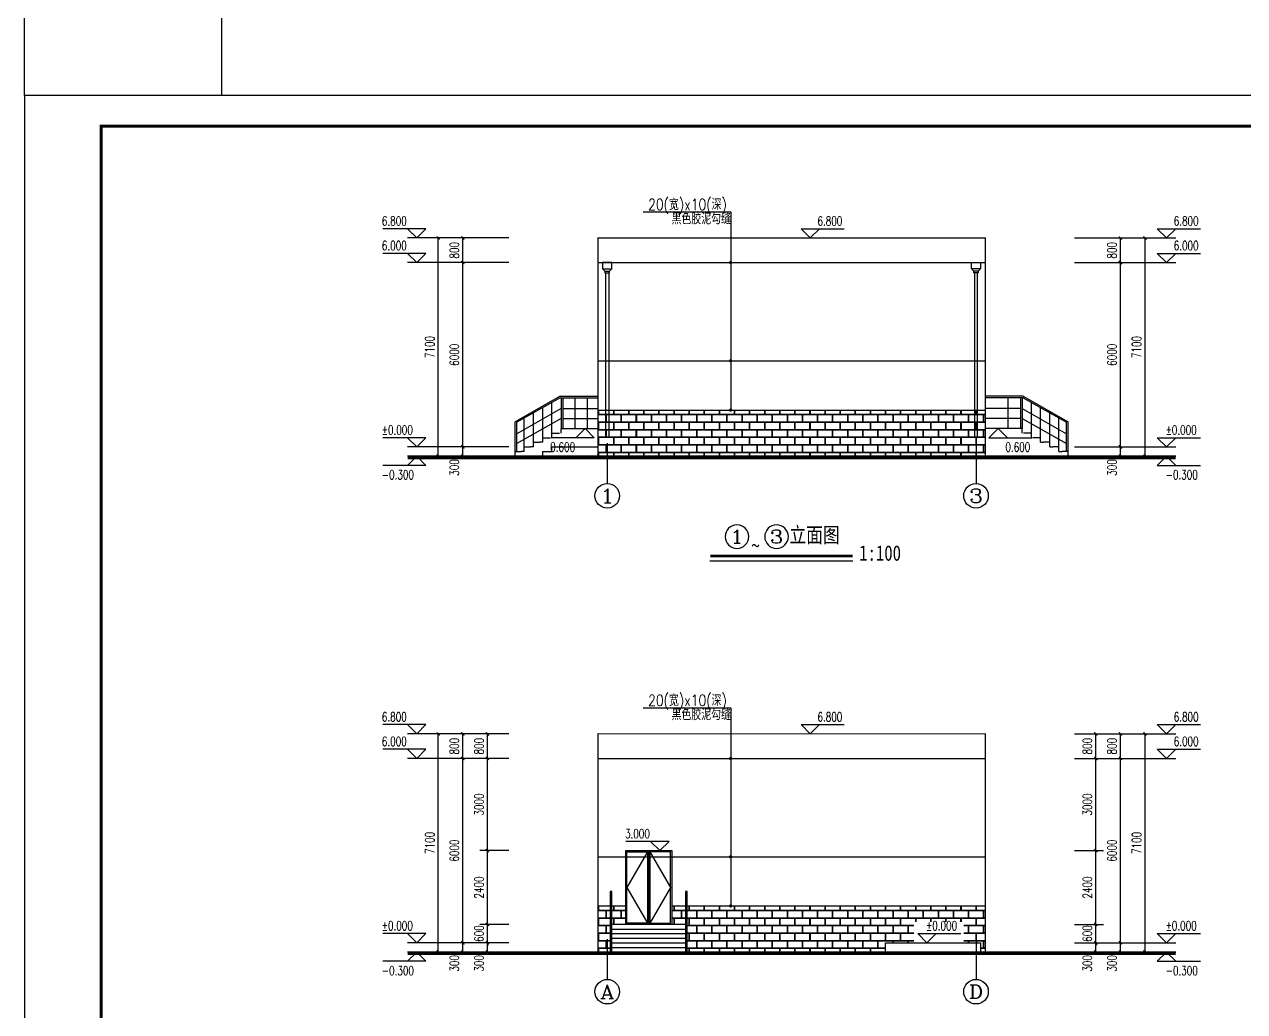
# Model space of a CAD drawing. Extents: x 5066963 to 5185393, y -485691 to -238129.
# Drawn here: x 5095824 to 5135529, y -456108 to -423979 of the extents above; entities that cross this region are included whole.
import ezdxf
from ezdxf.enums import TextEntityAlignment as Align

# ---------------------------------------------------------------- set-up
doc = ezdxf.new("R2010")
doc.units = 0
doc.header["$LTSCALE"] = 1000
doc.header["$MEASUREMENT"] = 0
doc.linetypes.add('DASH', pattern=[0.35, 0.25, -0.1])
doc.layers.get('0').update_dxf_attribs({"linetype": 'CONTINUOUS'})
doc.layers.get('Defpoints').update_dxf_attribs({"linetype": 'CONTINUOUS'})
doc.layers.add('_0', color=7, linetype='CONTINUOUS', lineweight=25)
for name, color, linetype in [('AXIS', 3, 'CONTINUOUS'), ('AXIS_TEXT', 7, 'CONTINUOUS'), ('DIM_ELEV', 3, 'CONTINUOUS'), ('E_STRM', 7, 'CONTINUOUS'), ('PUB_DIM', 3, 'CONTINUOUS'), ('PUB_TEXT', 7, 'CONTINUOUS'), ('PUB_TITLE', 4, 'CONTINUOUS'), ('WINDOW', 4, 'CONTINUOUS'), ('图名', 15, 'CONTINUOUS'), ('填充', 251, 'CONTINUOUS')]:
    doc.layers.add(name, color=color, linetype=linetype)
doc.styles.add('_HZTXT', font='txt.shx', dxfattribs={"width": 0.8, "bigfont": 'HZTXT.shx'})
doc.styles.add('_TCH_AXIS', font='COMPLEX', dxfattribs={"bigfont": 'GBCBIG'})
doc.styles.add('_TCH_DIM', font='SIMPLEX', dxfattribs={"bigfont": 'GBCBIG'})
doc.styles.add('_TCH_DIM_T3', font='SIMPLEX', dxfattribs={"width": 0.705882, "bigfont": 'GBCBIG'})
doc.styles.add('COMPLEX', font='COMPLEX')
doc.styles.add('宋体', font='', dxfattribs={"width": 0.7})
doc.styles.get('宋体').set_extended_font_data('SimSun')
doc.dimstyles.new('_TCH_ARCH&&100', dxfattribs={"dimtxt": 297.5, "dimasz": 100, "dimexe": 250, "dimexo": 300, "dimgap": 126.25, "dimtad": 1, "dimdec": 0, "dimzin": 0, "dimdsep": 46, "dimtxsty": '_TCH_DIM_T3', "dimblk": 'ARCHTICK', "dimcen": 0.09, "dimclrt": 7, "dimazin": 2, "dimtfac": 1, "dimtdec": 0, "dimtix": 1, "dimtmove": 2, "dimatfit": 3, "dimfxl": 0, "dimtolj": 1, "dimtzin": 0, "dimarcsym": 0})

# ---------------------------------------------------------------- blocks, each defined once
blk = doc.blocks.new('_ArchTick')
at = {"color": 0, "linetype": 'ByBlock', "const_width": 0.4}
blk.add_lwpolyline([(-0.5, -0.5), (0.5, 0.5)], dxfattribs=at)
blk = doc.blocks.new('*D136')
at = {"layer": 'Defpoints', "color": 0}
for p in [(5129696, -453869), (5129696, -454169), (5130689, -453869)]:
    blk.add_point(p, dxfattribs=at)
at = {"layer": 'PUB_DIM', "color": 0, "lineweight": -2}
for p, q in [((5129996, -453869), (5130939, -453869)), ((5129996, -454169), (5130939, -454169)), ((5130689, -454169), (5130689, -453869))]:
    blk.add_line(p, q, dxfattribs=at)
at = {"layer": 'PUB_DIM', "color": 0, "lineweight": -2, "xscale": 100, "yscale": 100, "zscale": 100}
for p, rotation in [((5130689, -453869), 90), ((5130689, -454169), 270)]:
    blk.add_blockref('_ArchTick', p, dxfattribs=dict(at, rotation=rotation))
at = {"layer": 'PUB_DIM', "color": 7, "insert": (5130414, -454539), "char_height": 297.5, "attachment_point": 5, "rotation": 90, "style": '_TCH_DIM_T3'}
blk.add_mtext('\\A1;300', dxfattribs=at)
blk = doc.blocks.new('*D137')
at = {"layer": 'Defpoints', "color": 0}
for p in [(5129696, -453269), (5130689, -453269), (5129696, -453869)]:
    blk.add_point(p, dxfattribs=at)
at = {"layer": 'PUB_DIM', "color": 0, "lineweight": -2}
for p, q in [((5129996, -453269), (5130939, -453269)), ((5130689, -453269), (5130689, -453169)), ((5130689, -453869), (5130689, -453269)), ((5129996, -453869), (5130939, -453869)), ((5130689, -453869), (5130689, -453969))]:
    blk.add_line(p, q, dxfattribs=at)
at = {"layer": 'PUB_DIM', "color": 0, "lineweight": -2, "xscale": 100, "yscale": 100, "zscale": 100}
for p, rotation in [((5130689, -453269), 270), ((5130689, -453869), 90)]:
    blk.add_blockref('_ArchTick', p, dxfattribs=dict(at, rotation=rotation))
at = {"layer": 'PUB_DIM', "color": 7, "insert": (5130414, -453569), "char_height": 297.5, "attachment_point": 5, "rotation": 90, "style": '_TCH_DIM_T3'}
blk.add_mtext('\\A1;600', dxfattribs=at)
blk = doc.blocks.new('*D138')
at = {"layer": 'Defpoints', "color": 0}
for p in [(5129696, -450869), (5130689, -450869), (5129696, -453269)]:
    blk.add_point(p, dxfattribs=at)
at = {"layer": 'PUB_DIM', "color": 0, "lineweight": -2}
for p, q in [((5129996, -450869), (5130939, -450869)), ((5130689, -453269), (5130689, -450869)), ((5129996, -453269), (5130939, -453269))]:
    blk.add_line(p, q, dxfattribs=at)
at = {"layer": 'PUB_DIM', "color": 0, "lineweight": -2, "xscale": 100, "yscale": 100, "zscale": 100}
for p, rotation in [((5130689, -450869), 90), ((5130689, -453269), 270)]:
    blk.add_blockref('_ArchTick', p, dxfattribs=dict(at, rotation=rotation))
at = {"layer": 'PUB_DIM', "color": 7, "insert": (5130414, -452069), "char_height": 297.5, "attachment_point": 5, "rotation": 90, "style": '_TCH_DIM_T3'}
blk.add_mtext('\\A1;2400', dxfattribs=at)
blk = doc.blocks.new('*D139')
at = {"layer": 'Defpoints', "color": 0}
for p in [(5129696, -447869), (5130689, -447869), (5129696, -450869)]:
    blk.add_point(p, dxfattribs=at)
at = {"layer": 'PUB_DIM', "color": 0, "lineweight": -2}
for p, q in [((5129996, -447869), (5130939, -447869)), ((5130689, -450869), (5130689, -447869)), ((5129996, -450869), (5130939, -450869))]:
    blk.add_line(p, q, dxfattribs=at)
at = {"layer": 'PUB_DIM', "color": 0, "lineweight": -2, "xscale": 100, "yscale": 100, "zscale": 100}
for p, rotation in [((5130689, -447869), 90), ((5130689, -450869), 270)]:
    blk.add_blockref('_ArchTick', p, dxfattribs=dict(at, rotation=rotation))
at = {"layer": 'PUB_DIM', "color": 7, "insert": (5130414, -449369), "char_height": 297.5, "attachment_point": 5, "rotation": 90, "style": '_TCH_DIM_T3'}
blk.add_mtext('\\A1;3000', dxfattribs=at)
blk = doc.blocks.new('*D140')
at = {"layer": 'Defpoints', "color": 0}
for p in [(5129696, -447069), (5130689, -447069), (5129696, -447869)]:
    blk.add_point(p, dxfattribs=at)
at = {"layer": 'PUB_DIM', "color": 0, "lineweight": -2}
for p, q in [((5129996, -447069), (5130939, -447069)), ((5130689, -447869), (5130689, -447069)), ((5129996, -447869), (5130939, -447869))]:
    blk.add_line(p, q, dxfattribs=at)
at = {"layer": 'PUB_DIM', "color": 0, "lineweight": -2, "xscale": 100, "yscale": 100, "zscale": 100}
for p, rotation in [((5130689, -447069), 90), ((5130689, -447869), 270)]:
    blk.add_blockref('_ArchTick', p, dxfattribs=dict(at, rotation=rotation))
at = {"layer": 'PUB_DIM', "color": 7, "insert": (5130414, -447469), "char_height": 297.5, "attachment_point": 5, "rotation": 90, "style": '_TCH_DIM_T3'}
blk.add_mtext('\\A1;800', dxfattribs=at)
blk = doc.blocks.new('*D141')
at = {"layer": 'Defpoints', "color": 0}
for p in [(5110890, -453869), (5111884, -453869), (5111884, -454169)]:
    blk.add_point(p, dxfattribs=at)
at = {"layer": 'PUB_DIM', "color": 0, "lineweight": -2}
for p, q in [((5111584, -453869), (5110640, -453869)), ((5111584, -454169), (5110640, -454169)), ((5110890, -454169), (5110890, -453869))]:
    blk.add_line(p, q, dxfattribs=at)
at = {"layer": 'PUB_DIM', "color": 0, "lineweight": -2, "xscale": 100, "yscale": 100, "zscale": 100}
for p, rotation in [((5110890, -453869), 90), ((5110890, -454169), 270)]:
    blk.add_blockref('_ArchTick', p, dxfattribs=dict(at, rotation=rotation))
at = {"layer": 'PUB_DIM', "color": 7, "insert": (5110615, -454539), "char_height": 297.5, "attachment_point": 5, "rotation": 90, "style": '_TCH_DIM_T3'}
blk.add_mtext('\\A1;300', dxfattribs=at)
blk = doc.blocks.new('*D142')
at = {"layer": 'Defpoints', "color": 0}
for p in [(5110890, -453269), (5111884, -453269), (5111884, -453869)]:
    blk.add_point(p, dxfattribs=at)
at = {"layer": 'PUB_DIM', "color": 0, "lineweight": -2}
for p, q in [((5111584, -453269), (5110640, -453269)), ((5110890, -453269), (5110890, -453169)), ((5110890, -453869), (5110890, -453269)), ((5111584, -453869), (5110640, -453869)), ((5110890, -453869), (5110890, -453969))]:
    blk.add_line(p, q, dxfattribs=at)
at = {"layer": 'PUB_DIM', "color": 0, "lineweight": -2, "xscale": 100, "yscale": 100, "zscale": 100}
for p, rotation in [((5110890, -453269), 270), ((5110890, -453869), 90)]:
    blk.add_blockref('_ArchTick', p, dxfattribs=dict(at, rotation=rotation))
at = {"layer": 'PUB_DIM', "color": 7, "insert": (5110615, -453569), "char_height": 297.5, "attachment_point": 5, "rotation": 90, "style": '_TCH_DIM_T3'}
blk.add_mtext('\\A1;600', dxfattribs=at)
blk = doc.blocks.new('*D143')
at = {"layer": 'Defpoints', "color": 0}
for p in [(5110890, -450869), (5111884, -450869), (5111884, -453269)]:
    blk.add_point(p, dxfattribs=at)
at = {"layer": 'PUB_DIM', "color": 0, "lineweight": -2}
for p, q in [((5111584, -450869), (5110640, -450869)), ((5110890, -453269), (5110890, -450869)), ((5111584, -453269), (5110640, -453269))]:
    blk.add_line(p, q, dxfattribs=at)
at = {"layer": 'PUB_DIM', "color": 0, "lineweight": -2, "xscale": 100, "yscale": 100, "zscale": 100}
for p, rotation in [((5110890, -450869), 90), ((5110890, -453269), 270)]:
    blk.add_blockref('_ArchTick', p, dxfattribs=dict(at, rotation=rotation))
at = {"layer": 'PUB_DIM', "color": 7, "insert": (5110615, -452069), "char_height": 297.5, "attachment_point": 5, "rotation": 90, "style": '_TCH_DIM_T3'}
blk.add_mtext('\\A1;2400', dxfattribs=at)
blk = doc.blocks.new('*D144')
at = {"layer": 'Defpoints', "color": 0}
for p in [(5110890, -447869), (5111884, -447869), (5111884, -450869)]:
    blk.add_point(p, dxfattribs=at)
at = {"layer": 'PUB_DIM', "color": 0, "lineweight": -2}
for p, q in [((5111584, -447869), (5110640, -447869)), ((5110890, -450869), (5110890, -447869)), ((5111584, -450869), (5110640, -450869))]:
    blk.add_line(p, q, dxfattribs=at)
at = {"layer": 'PUB_DIM', "color": 0, "lineweight": -2, "xscale": 100, "yscale": 100, "zscale": 100}
for p, rotation in [((5110890, -447869), 90), ((5110890, -450869), 270)]:
    blk.add_blockref('_ArchTick', p, dxfattribs=dict(at, rotation=rotation))
at = {"layer": 'PUB_DIM', "color": 7, "insert": (5110615, -449369), "char_height": 297.5, "attachment_point": 5, "rotation": 90, "style": '_TCH_DIM_T3'}
blk.add_mtext('\\A1;3000', dxfattribs=at)
blk = doc.blocks.new('*D145')
at = {"layer": 'Defpoints', "color": 0}
for p in [(5110890, -447069), (5111884, -447069), (5111884, -447869)]:
    blk.add_point(p, dxfattribs=at)
at = {"layer": 'PUB_DIM', "color": 0, "lineweight": -2}
for p, q in [((5111584, -447069), (5110640, -447069)), ((5110890, -447869), (5110890, -447069)), ((5111584, -447869), (5110640, -447869))]:
    blk.add_line(p, q, dxfattribs=at)
at = {"layer": 'PUB_DIM', "color": 0, "lineweight": -2, "xscale": 100, "yscale": 100, "zscale": 100}
for p, rotation in [((5110890, -447069), 90), ((5110890, -447869), 270)]:
    blk.add_blockref('_ArchTick', p, dxfattribs=dict(at, rotation=rotation))
at = {"layer": 'PUB_DIM', "color": 7, "insert": (5110615, -447469), "char_height": 297.5, "attachment_point": 5, "rotation": 90, "style": '_TCH_DIM_T3'}
blk.add_mtext('\\A1;800', dxfattribs=at)
blk = doc.blocks.new('*D158')
at = {"layer": 'Defpoints', "color": 0}
for p in [(5129696, -447069), (5132289, -447069), (5129696, -454169)]:
    blk.add_point(p, dxfattribs=at)
at = {"layer": 'PUB_DIM', "color": 0, "lineweight": -2}
for p, q in [((5129996, -447069), (5132539, -447069)), ((5132289, -454169), (5132289, -447069)), ((5129996, -454169), (5132539, -454169))]:
    blk.add_line(p, q, dxfattribs=at)
at = {"layer": 'PUB_DIM', "color": 0, "lineweight": -2, "xscale": 100, "yscale": 100, "zscale": 100}
for p, rotation in [((5132289, -447069), 90), ((5132289, -454169), 270)]:
    blk.add_blockref('_ArchTick', p, dxfattribs=dict(at, rotation=rotation))
at = {"layer": 'PUB_DIM', "color": 7, "insert": (5132014, -450619), "char_height": 297.5, "attachment_point": 5, "rotation": 90, "style": '_TCH_DIM_T3'}
blk.add_mtext('\\A1;7100', dxfattribs=at)
blk = doc.blocks.new('*D159')
at = {"layer": 'Defpoints', "color": 0}
for p in [(5129696, -453869), (5129696, -454169), (5131489, -453869)]:
    blk.add_point(p, dxfattribs=at)
at = {"layer": 'PUB_DIM', "color": 0, "lineweight": -2}
for p, q in [((5129996, -453869), (5131739, -453869)), ((5129996, -454169), (5131739, -454169)), ((5131489, -454169), (5131489, -453869))]:
    blk.add_line(p, q, dxfattribs=at)
at = {"layer": 'PUB_DIM', "color": 0, "lineweight": -2, "xscale": 100, "yscale": 100, "zscale": 100}
for p, rotation in [((5131489, -453869), 90), ((5131489, -454169), 270)]:
    blk.add_blockref('_ArchTick', p, dxfattribs=dict(at, rotation=rotation))
at = {"layer": 'PUB_DIM', "color": 7, "insert": (5131214, -454539), "char_height": 297.5, "attachment_point": 5, "rotation": 90, "style": '_TCH_DIM_T3'}
blk.add_mtext('\\A1;300', dxfattribs=at)
blk = doc.blocks.new('*D160')
at = {"layer": 'Defpoints', "color": 0}
for p in [(5129696, -447869), (5131489, -447869), (5129696, -453869)]:
    blk.add_point(p, dxfattribs=at)
at = {"layer": 'PUB_DIM', "color": 0, "lineweight": -2}
for p, q in [((5129996, -447869), (5131739, -447869)), ((5131489, -453869), (5131489, -447869)), ((5129996, -453869), (5131739, -453869))]:
    blk.add_line(p, q, dxfattribs=at)
at = {"layer": 'PUB_DIM', "color": 0, "lineweight": -2, "xscale": 100, "yscale": 100, "zscale": 100}
for p, rotation in [((5131489, -447869), 90), ((5131489, -453869), 270)]:
    blk.add_blockref('_ArchTick', p, dxfattribs=dict(at, rotation=rotation))
at = {"layer": 'PUB_DIM', "color": 7, "insert": (5131214, -450869), "char_height": 297.5, "attachment_point": 5, "rotation": 90, "style": '_TCH_DIM_T3'}
blk.add_mtext('\\A1;6000', dxfattribs=at)
blk = doc.blocks.new('*D161')
at = {"layer": 'Defpoints', "color": 0}
for p in [(5129696, -447069), (5131489, -447069), (5129696, -447869)]:
    blk.add_point(p, dxfattribs=at)
at = {"layer": 'PUB_DIM', "color": 0, "lineweight": -2}
for p, q in [((5129996, -447069), (5131739, -447069)), ((5131489, -447869), (5131489, -447069)), ((5129996, -447869), (5131739, -447869))]:
    blk.add_line(p, q, dxfattribs=at)
at = {"layer": 'PUB_DIM', "color": 0, "lineweight": -2, "xscale": 100, "yscale": 100, "zscale": 100}
for p, rotation in [((5131489, -447069), 90), ((5131489, -447869), 270)]:
    blk.add_blockref('_ArchTick', p, dxfattribs=dict(at, rotation=rotation))
at = {"layer": 'PUB_DIM', "color": 7, "insert": (5131214, -447469), "char_height": 297.5, "attachment_point": 5, "rotation": 90, "style": '_TCH_DIM_T3'}
blk.add_mtext('\\A1;800', dxfattribs=at)
blk = doc.blocks.new('*D162')
at = {"layer": 'Defpoints', "color": 0}
for p in [(5109290, -447069), (5111884, -447069), (5111884, -454169)]:
    blk.add_point(p, dxfattribs=at)
at = {"layer": 'PUB_DIM', "color": 0, "lineweight": -2}
for p, q in [((5111584, -447069), (5109040, -447069)), ((5109290, -454169), (5109290, -447069)), ((5111584, -454169), (5109040, -454169))]:
    blk.add_line(p, q, dxfattribs=at)
at = {"layer": 'PUB_DIM', "color": 0, "lineweight": -2, "xscale": 100, "yscale": 100, "zscale": 100}
for p, rotation in [((5109290, -447069), 90), ((5109290, -454169), 270)]:
    blk.add_blockref('_ArchTick', p, dxfattribs=dict(at, rotation=rotation))
at = {"layer": 'PUB_DIM', "color": 7, "insert": (5109015, -450619), "char_height": 297.5, "attachment_point": 5, "rotation": 90, "style": '_TCH_DIM_T3'}
blk.add_mtext('\\A1;7100', dxfattribs=at)
blk = doc.blocks.new('*D163')
at = {"layer": 'Defpoints', "color": 0}
for p in [(5110090, -453869), (5111884, -453869), (5111884, -454169)]:
    blk.add_point(p, dxfattribs=at)
at = {"layer": 'PUB_DIM', "color": 0, "lineweight": -2}
for p, q in [((5111584, -453869), (5109840, -453869)), ((5111584, -454169), (5109840, -454169)), ((5110090, -454169), (5110090, -453869))]:
    blk.add_line(p, q, dxfattribs=at)
at = {"layer": 'PUB_DIM', "color": 0, "lineweight": -2, "xscale": 100, "yscale": 100, "zscale": 100}
for p, rotation in [((5110090, -453869), 90), ((5110090, -454169), 270)]:
    blk.add_blockref('_ArchTick', p, dxfattribs=dict(at, rotation=rotation))
at = {"layer": 'PUB_DIM', "color": 7, "insert": (5109815, -454539), "char_height": 297.5, "attachment_point": 5, "rotation": 90, "style": '_TCH_DIM_T3'}
blk.add_mtext('\\A1;300', dxfattribs=at)
blk = doc.blocks.new('*D164')
at = {"layer": 'Defpoints', "color": 0}
for p in [(5110090, -447869), (5111884, -447869), (5111884, -453869)]:
    blk.add_point(p, dxfattribs=at)
at = {"layer": 'PUB_DIM', "color": 0, "lineweight": -2}
for p, q in [((5111584, -447869), (5109840, -447869)), ((5110090, -453869), (5110090, -447869)), ((5111584, -453869), (5109840, -453869))]:
    blk.add_line(p, q, dxfattribs=at)
at = {"layer": 'PUB_DIM', "color": 0, "lineweight": -2, "xscale": 100, "yscale": 100, "zscale": 100}
for p, rotation in [((5110090, -447869), 90), ((5110090, -453869), 270)]:
    blk.add_blockref('_ArchTick', p, dxfattribs=dict(at, rotation=rotation))
at = {"layer": 'PUB_DIM', "color": 7, "insert": (5109815, -450869), "char_height": 297.5, "attachment_point": 5, "rotation": 90, "style": '_TCH_DIM_T3'}
blk.add_mtext('\\A1;6000', dxfattribs=at)
blk = doc.blocks.new('*D165')
at = {"layer": 'Defpoints', "color": 0}
for p in [(5110090, -447069), (5111884, -447069), (5111884, -447869)]:
    blk.add_point(p, dxfattribs=at)
at = {"layer": 'PUB_DIM', "color": 0, "lineweight": -2}
for p, q in [((5111584, -447069), (5109840, -447069)), ((5110090, -447869), (5110090, -447069)), ((5111584, -447869), (5109840, -447869))]:
    blk.add_line(p, q, dxfattribs=at)
at = {"layer": 'PUB_DIM', "color": 0, "lineweight": -2, "xscale": 100, "yscale": 100, "zscale": 100}
for p, rotation in [((5110090, -447069), 90), ((5110090, -447869), 270)]:
    blk.add_blockref('_ArchTick', p, dxfattribs=dict(at, rotation=rotation))
at = {"layer": 'PUB_DIM', "color": 7, "insert": (5109815, -447469), "char_height": 297.5, "attachment_point": 5, "rotation": 90, "style": '_TCH_DIM_T3'}
blk.add_mtext('\\A1;800', dxfattribs=at)
blk = doc.blocks.new('*D174')
at = {"layer": 'Defpoints', "color": 0}
for p in [(5129696, -430930), (5132289, -430930), (5129696, -438030)]:
    blk.add_point(p, dxfattribs=at)
at = {"layer": 'PUB_DIM', "color": 0, "lineweight": -2}
for p, q in [((5129996, -430930), (5132539, -430930)), ((5132289, -438030), (5132289, -430930)), ((5129996, -438030), (5132539, -438030))]:
    blk.add_line(p, q, dxfattribs=at)
at = {"layer": 'PUB_DIM', "color": 0, "lineweight": -2, "xscale": 100, "yscale": 100, "zscale": 100}
for p, rotation in [((5132289, -430930), 90), ((5132289, -438030), 270)]:
    blk.add_blockref('_ArchTick', p, dxfattribs=dict(at, rotation=rotation))
at = {"layer": 'PUB_DIM', "color": 7, "insert": (5132014, -434480), "char_height": 297.5, "attachment_point": 5, "rotation": 90, "style": '_TCH_DIM_T3'}
blk.add_mtext('\\A1;7100', dxfattribs=at)
blk = doc.blocks.new('*D175')
at = {"layer": 'Defpoints', "color": 0}
for p in [(5129696, -437730), (5131489, -437730), (5129696, -438030)]:
    blk.add_point(p, dxfattribs=at)
at = {"layer": 'PUB_DIM', "color": 0, "lineweight": -2}
for p, q in [((5129996, -437730), (5131739, -437730)), ((5131489, -438030), (5131489, -437730)), ((5129996, -438030), (5131739, -438030))]:
    blk.add_line(p, q, dxfattribs=at)
at = {"layer": 'PUB_DIM', "color": 0, "lineweight": -2, "xscale": 100, "yscale": 100, "zscale": 100}
for p, rotation in [((5131489, -437730), 90), ((5131489, -438030), 270)]:
    blk.add_blockref('_ArchTick', p, dxfattribs=dict(at, rotation=rotation))
at = {"layer": 'PUB_DIM', "color": 7, "insert": (5131214, -438400), "char_height": 297.5, "attachment_point": 5, "rotation": 90, "style": '_TCH_DIM_T3'}
blk.add_mtext('\\A1;300', dxfattribs=at)
blk = doc.blocks.new('*D176')
at = {"layer": 'Defpoints', "color": 0}
for p in [(5129696, -431730), (5131489, -431730), (5129696, -437730)]:
    blk.add_point(p, dxfattribs=at)
at = {"layer": 'PUB_DIM', "color": 0, "lineweight": -2}
for p, q in [((5129996, -431730), (5131739, -431730)), ((5131489, -437730), (5131489, -431730)), ((5129996, -437730), (5131739, -437730))]:
    blk.add_line(p, q, dxfattribs=at)
at = {"layer": 'PUB_DIM', "color": 0, "lineweight": -2, "xscale": 100, "yscale": 100, "zscale": 100}
for p, rotation in [((5131489, -431730), 90), ((5131489, -437730), 270)]:
    blk.add_blockref('_ArchTick', p, dxfattribs=dict(at, rotation=rotation))
at = {"layer": 'PUB_DIM', "color": 7, "insert": (5131214, -434730), "char_height": 297.5, "attachment_point": 5, "rotation": 90, "style": '_TCH_DIM_T3'}
blk.add_mtext('\\A1;6000', dxfattribs=at)
blk = doc.blocks.new('*D177')
at = {"layer": 'Defpoints', "color": 0}
for p in [(5129696, -430930), (5131489, -430930), (5129696, -431730)]:
    blk.add_point(p, dxfattribs=at)
at = {"layer": 'PUB_DIM', "color": 0, "lineweight": -2}
for p, q in [((5129996, -430930), (5131739, -430930)), ((5131489, -431730), (5131489, -430930)), ((5129996, -431730), (5131739, -431730))]:
    blk.add_line(p, q, dxfattribs=at)
at = {"layer": 'PUB_DIM', "color": 0, "lineweight": -2, "xscale": 100, "yscale": 100, "zscale": 100}
for p, rotation in [((5131489, -430930), 90), ((5131489, -431730), 270)]:
    blk.add_blockref('_ArchTick', p, dxfattribs=dict(at, rotation=rotation))
at = {"layer": 'PUB_DIM', "color": 7, "insert": (5131214, -431330), "char_height": 297.5, "attachment_point": 5, "rotation": 90, "style": '_TCH_DIM_T3'}
blk.add_mtext('\\A1;800', dxfattribs=at)
blk = doc.blocks.new('*D178')
at = {"layer": 'Defpoints', "color": 0}
for p in [(5109290, -430930), (5111884, -430930), (5111884, -438030)]:
    blk.add_point(p, dxfattribs=at)
at = {"layer": 'PUB_DIM', "color": 0, "lineweight": -2}
for p, q in [((5111584, -430930), (5109040, -430930)), ((5109290, -438030), (5109290, -430930)), ((5111584, -438030), (5109040, -438030))]:
    blk.add_line(p, q, dxfattribs=at)
at = {"layer": 'PUB_DIM', "color": 0, "lineweight": -2, "xscale": 100, "yscale": 100, "zscale": 100}
for p, rotation in [((5109290, -430930), 90), ((5109290, -438030), 270)]:
    blk.add_blockref('_ArchTick', p, dxfattribs=dict(at, rotation=rotation))
at = {"layer": 'PUB_DIM', "color": 7, "insert": (5109015, -434480), "char_height": 297.5, "attachment_point": 5, "rotation": 90, "style": '_TCH_DIM_T3'}
blk.add_mtext('\\A1;7100', dxfattribs=at)
blk = doc.blocks.new('*D179')
at = {"layer": 'Defpoints', "color": 0}
for p in [(5110090, -437730), (5111884, -437730), (5111884, -438030)]:
    blk.add_point(p, dxfattribs=at)
at = {"layer": 'PUB_DIM', "color": 0, "lineweight": -2}
for p, q in [((5111584, -437730), (5109840, -437730)), ((5110090, -438030), (5110090, -437730)), ((5111584, -438030), (5109840, -438030))]:
    blk.add_line(p, q, dxfattribs=at)
at = {"layer": 'PUB_DIM', "color": 0, "lineweight": -2, "xscale": 100, "yscale": 100, "zscale": 100}
for p, rotation in [((5110090, -437730), 90), ((5110090, -438030), 270)]:
    blk.add_blockref('_ArchTick', p, dxfattribs=dict(at, rotation=rotation))
at = {"layer": 'PUB_DIM', "color": 7, "insert": (5109815, -438400), "char_height": 297.5, "attachment_point": 5, "rotation": 90, "style": '_TCH_DIM_T3'}
blk.add_mtext('\\A1;300', dxfattribs=at)
blk = doc.blocks.new('*D180')
at = {"layer": 'Defpoints', "color": 0}
for p in [(5110090, -431730), (5111884, -431730), (5111884, -437730)]:
    blk.add_point(p, dxfattribs=at)
at = {"layer": 'PUB_DIM', "color": 0, "lineweight": -2}
for p, q in [((5111584, -431730), (5109840, -431730)), ((5110090, -437730), (5110090, -431730)), ((5111584, -437730), (5109840, -437730))]:
    blk.add_line(p, q, dxfattribs=at)
at = {"layer": 'PUB_DIM', "color": 0, "lineweight": -2, "xscale": 100, "yscale": 100, "zscale": 100}
for p, rotation in [((5110090, -431730), 90), ((5110090, -437730), 270)]:
    blk.add_blockref('_ArchTick', p, dxfattribs=dict(at, rotation=rotation))
at = {"layer": 'PUB_DIM', "color": 7, "insert": (5109815, -434730), "char_height": 297.5, "attachment_point": 5, "rotation": 90, "style": '_TCH_DIM_T3'}
blk.add_mtext('\\A1;6000', dxfattribs=at)
blk = doc.blocks.new('*D181')
at = {"layer": 'Defpoints', "color": 0}
for p in [(5110090, -430930), (5111884, -430930), (5111884, -431730)]:
    blk.add_point(p, dxfattribs=at)
at = {"layer": 'PUB_DIM', "color": 0, "lineweight": -2}
for p, q in [((5111584, -430930), (5109840, -430930)), ((5110090, -431730), (5110090, -430930)), ((5111584, -431730), (5109840, -431730))]:
    blk.add_line(p, q, dxfattribs=at)
at = {"layer": 'PUB_DIM', "color": 0, "lineweight": -2, "xscale": 100, "yscale": 100, "zscale": 100}
for p, rotation in [((5110090, -430930), 90), ((5110090, -431730), 270)]:
    blk.add_blockref('_ArchTick', p, dxfattribs=dict(at, rotation=rotation))
at = {"layer": 'PUB_DIM', "color": 7, "insert": (5109815, -431330), "char_height": 297.5, "attachment_point": 5, "rotation": 90, "style": '_TCH_DIM_T3'}
blk.add_mtext('\\A1;800', dxfattribs=at)
blk = doc.blocks.new('_RAINH')
blk.add_lwpolyline([(-150, 0), (-150, -200), (150, -200), (150, 0)], close=True)
for points in [[(-150, -200), (-75, -280), (75, -280), (150, -200)], [(-75, -280), (-75, -330), (75, -330), (75, -280)]]:
    blk.add_lwpolyline(points)
blk = doc.blocks.new('_AXISO')
blk.add_circle((0, 0), 0.5)
at = {"layer": 'AXIS_TEXT', "style": 'COMPLEX', "width": 1.041667}
blk.add_attdef('A', text='', height=0.56, dxfattribs=at).set_placement((-0.25, -0.28), (0.25, -0.28), align=Align.FIT)

msp = doc.modelspace()

# ---------------------------------------------------------------- hatches: boundary and pattern name
at = {"layer": '填充'}
h = msp.add_hatch(dxfattribs=at)
h.set_pattern_fill('AR-B816C', color=256, scale=200)
h.set_pattern_definition([(0, (2756363.54, 449042.41), (245.692378, 245.692378), [479.86793, -11.51682]), (0, (2756117.85, 449053.93), (245.692378, 245.692378), [479.86793, -11.51682]), (90, (2756363.54, 449042.41), (-245.692378, 245.692378), [-257.20918, 234.17555]), (90, (2756352.03, 449042.41), (-245.692378, 245.692378), [-257.20918, 234.17555])])
edge = h.paths.add_edge_path()
edge.add_line((5127089.9, -438030), (5127089.9, -436530))
edge.add_line((5127089.9, -436530), (5116449.2, -436530))
edge.add_arc((5116422.4, -436530), 26.8, -180, 0, ccw=False)
edge.add_line((5116395.6, -436530), (5114489.9, -436530))
edge.add_line((5114489.9, -436530), (5114489.9, -438030))
edge.add_line((5114489.9, -438030), (5127089.9, -438030))
h = msp.add_hatch(dxfattribs=at)
h.set_pattern_fill('AR-B816C', color=256, scale=200)
h.set_pattern_definition([(0, (2756363.54, 432903.2), (245.692378, 245.692378), [479.86793, -11.51682]), (0, (2756117.85, 432914.72), (245.692378, 245.692378), [479.86793, -11.51682]), (90, (2756363.54, 432903.2), (-245.692378, 245.692378), [-257.20918, 234.17555]), (90, (2756352.03, 432903.2), (-245.692378, 245.692378), [-257.20918, 234.17555])])
h.paths.add_polyline_path([(5124771.5, -453869.2), (5126397, -453869.2), (5126397, -453181.7), (5124771.5, -453181.7)], flags=17)
h.paths.add_polyline_path([(5114939.9, -453269.2), (5115389.9, -453269.2), (5115389.9, -452669.2), (5114489.9, -452669.2), (5114489.9, -454169.2), (5114939.9, -454169.2)])
h.paths.add_polyline_path([(5116889.9, -453269.2), (5117339.9, -453269.2), (5117339.9, -454169.2), (5123840.1, -454169.2), (5123840.1, -453869.2), (5126940.1, -453869.2), (5126940.1, -454169.2), (5127089.9, -454169.2), (5127089.9, -452669.2), (5116889.9, -452669.2)])

# ---------------------------------------------------------------- linework, layer by layer
for p, q in [((5114739.9, -437430), (5114739.9, -432059.8)), ((5114864.9, -432059.8), (5114839.9, -432059.8)), ((5114839.9, -432059.8), (5114839.9, -437430)), ((5126714.9, -432059.8), (5126739.9, -432059.8)), ((5126739.9, -432059.8), (5126739.9, -437430)), ((5126839.9, -437430), (5126839.9, -432059.8)), ((5113339.9, -436130), (5113339.9, -437130)), ((5128239.9, -436130), (5128239.9, -437130))]:
    msp.add_line(p, q)
at = {"color": 8}
for p, q in [((5113256.3, -436080), (5111789.9, -436912.9)), ((5113256.3, -436130), (5111849.9, -436928.9)), ((5112989.9, -437280), (5112989.9, -436279.6)), ((5113256.3, -436130), (5114489.9, -436130)), ((5113256.4, -436080), (5114489.9, -436080)), ((5113289.9, -436130), (5113289.9, -437130)), ((5113339.9, -436130), (5113339.9, -437130)), ((5113742.7, -437130), (5113742.7, -436130)), ((5114147.9, -437130), (5114147.9, -436130)), ((5128323.3, -436080), (5127089.9, -436080)), ((5128323.4, -436130), (5127089.9, -436130)), ((5127837, -437130), (5127837, -436130)), ((5128239.9, -436130), (5128239.9, -437130)), ((5128289.9, -436130), (5128289.9, -437130)), ((5128323.4, -436080), (5129789.9, -436912.9)), ((5128323.4, -436130), (5129729.9, -436928.9)), ((5128589.9, -437280), (5128589.9, -436279.6)), ((5113289.9, -436484.2), (5111849.9, -437302.2)), ((5112389.9, -437580), (5112389.9, -436622.1)), ((5112689.9, -437430), (5112689.9, -436451.7)), ((5113339.9, -436484.2), (5114489.9, -436484.2)), ((5128239.9, -436484.2), (5127089.9, -436484.2)), ((5128289.9, -436484.2), (5129729.9, -437302.2)), ((5128889.9, -437430), (5128889.9, -436451.7)), ((5129189.9, -437580), (5129189.9, -436622.1)), ((5111789.9, -437880), (5111789.9, -436912.9)), ((5111789.9, -437880), (5111789.9, -436926.5)), ((5113289.9, -436805.1), (5111849.9, -437623.1)), ((5111849.9, -437880), (5111849.9, -436928.9)), ((5112089.9, -437730), (5112089.9, -436792.5)), ((5113339.9, -436805.1), (5114489.9, -436805.1)), ((5128239.9, -436805.1), (5127089.9, -436805.1)), ((5128289.9, -436805.1), (5129729.9, -437623.1)), ((5129489.9, -437730), (5129489.9, -436792.5)), ((5129729.9, -437880), (5129729.9, -436928.9)), ((5129789.9, -437880), (5129789.9, -436912.9)), ((5129789.9, -437880), (5129789.9, -436926.5)), ((5114939.9, -452199.2), (5114889.9, -452199.2)), ((5114889.9, -452199.2), (5114889.9, -454169.2)), ((5114939.9, -454169.2), (5114939.9, -452199.2)), ((5117389.9, -452200.6), (5117339.9, -452200.6)), ((5117339.9, -452200.6), (5117339.9, -454170.6)), ((5117389.9, -454170.6), (5117389.9, -452200.6))]:
    msp.add_line(p, q, dxfattribs=at)
at = {"color": 0}
msp.add_lwpolyline([(5123840.1, -454169.2), (5123840.1, -453869.2), (5126940.1, -453869.2), (5126940.1, -454169.2)], dxfattribs=at)
at = {"layer": '_0', "color": 0}
for p, q in [((5112089.9, -437880), (5111989.9, -437880)), ((5112389.9, -437730), (5112289.9, -437730)), ((5129189.9, -437730), (5129289.9, -437730)), ((5129489.9, -437880), (5129589.9, -437880)), ((5133289.4, -438030), (5108290.4, -438030)), ((5133289.4, -454169.2), (5108290.4, -454169.2))]:
    msp.add_line(p, q, dxfattribs=at)
at = {"layer": '_0', "color": 0, "linetype": 'DASH'}
for p, q in [((5112689.9, -437580), (5112589.9, -437580)), ((5128889.9, -437580), (5128989.9, -437580))]:
    msp.add_line(p, q, dxfattribs=at)
at = {"layer": '_0', "color": 0}
msp.add_lwpolyline([(5095824.1, -422737.3), (5102236.5, -422737.3), (5102236.5, -426290.7), (5095824.1, -426290.7)], close=True, dxfattribs=at)
for points, const_width in [([(5127089.9, -438030), (5127089.9, -430929.8), (5114489.9, -430929.8), (5114489.9, -438030), (5114489.9, -438030)], 40), ([(5133289.4, -438080), (5108290.4, -438080)], 100), ([(5127089.9, -454169.2), (5127089.9, -447069), (5114489.9, -447069), (5114489.9, -454169.2), (5114489.9, -454169.2)], 40), ([(5133289.4, -454219.2), (5108290.4, -454219.2)], 100)]:
    msp.add_lwpolyline(points, dxfattribs=dict(at, const_width=const_width))
for points in [[(5113289.9, -437280), (5113289.9, -437130), (5114489.9, -437130)], [(5128289.9, -437280), (5128289.9, -437130), (5127089.9, -437130)], [(5111789.9, -438030), (5111789.9, -437880), (5111989.9, -437880)], [(5112089.9, -437880), (5112089.9, -437730), (5112289.9, -437730)], [(5112389.9, -437730), (5112389.9, -437580), (5112589.9, -437580)], [(5112689.9, -438030), (5112689.9, -437880), (5112989.9, -437880)], [(5112989.9, -437880), (5112989.9, -437730), (5114489.9, -437730)], [(5129189.9, -437730), (5129189.9, -437580), (5128989.9, -437580)], [(5129489.9, -437880), (5129489.9, -437730), (5129289.9, -437730)], [(5129789.9, -438030), (5129789.9, -437880), (5129589.9, -437880)], [(5117339.9, -453269.2), (5114939.9, -453269.2)], [(5114939.9, -453420.6), (5117339.9, -453420.6)], [(5114939.9, -453570.6), (5117339.9, -453570.6)], [(5114939.9, -453570.6), (5117339.9, -453570.6)], [(5114939.9, -453720.6), (5117339.9, -453720.6)], [(5114939.9, -453870.6), (5117339.9, -453870.6)], [(5114939.9, -453870.6), (5117339.9, -453870.6)], [(5114939.9, -454020.6), (5117339.9, -454020.6)]]:
    msp.add_lwpolyline(points, dxfattribs=at)
at = {"layer": '_0', "color": 0, "linetype": 'DASH'}
for points in [[(5112689.9, -437580), (5112689.9, -437430), (5112989.9, -437430)], [(5112989.9, -437430), (5112989.9, -437280), (5113289.9, -437280)], [(5128589.9, -437430), (5128589.9, -437280), (5128289.9, -437280)], [(5128889.9, -437580), (5128889.9, -437430), (5128589.9, -437430)]]:
    msp.add_lwpolyline(points, dxfattribs=at)
at = {"layer": 'AXIS'}
for p, q in [((5115963.4, -430081), (5118806.1, -430081)), ((5118806.1, -430081), (5118806.1, -436530)), ((5114789.9, -437605.9), (5114789.9, -438920.9)), ((5126789.9, -437605.9), (5126789.9, -438920.9)), ((5115963.4, -446220.2), (5118806.1, -446220.2)), ((5118806.1, -446220.2), (5118806.1, -452669.2)), ((5114789.9, -453745.1), (5114789.9, -455060.1)), ((5126789.9, -453745.1), (5126789.9, -455060.1))]:
    msp.add_line(p, q, dxfattribs=at)
for centre in [(5114789.9, -439320.9), (5126789.9, -439320.9), (5114789.9, -455460.1), (5126789.9, -455460.1)]:
    msp.add_circle(centre, 400, dxfattribs=at)
at = {"layer": 'DIM_ELEV'}
for p, q in [((5108890.4, -430629.8), (5107486.4, -430629.8)), ((5108590.4, -430929.8), (5108290.4, -430629.8)), ((5108590.4, -430929.8), (5108890.4, -430629.8)), ((5121396.4, -430929.8), (5121096.4, -430629.8)), ((5121096.4, -430629.8), (5122500.4, -430629.8)), ((5121396.4, -430929.8), (5121696.4, -430629.8)), ((5132989.4, -430929.8), (5132689.4, -430629.8)), ((5132689.4, -430629.8), (5134093.4, -430629.8)), ((5132989.4, -430929.8), (5133289.4, -430629.8)), ((5110187.7, -430929.8), (5108290.4, -430929.8)), ((5131392, -430929.8), (5133289.4, -430929.8)), ((5108890.4, -431429.8), (5107486.4, -431429.8)), ((5108590.4, -431729.8), (5108290.4, -431429.8)), ((5108590.4, -431729.8), (5108890.4, -431429.8)), ((5132989.4, -431729.8), (5132689.4, -431429.8)), ((5132689.4, -431429.8), (5134093.4, -431429.8)), ((5132989.4, -431729.8), (5133289.4, -431429.8)), ((5110187.7, -431729.8), (5108290.4, -431729.8)), ((5131392, -431729.8), (5133289.4, -431729.8)), ((5114068.2, -437130), (5113768.2, -437430)), ((5114068.2, -437130), (5114368.2, -437430)), ((5127511.5, -437130), (5127211.5, -437430)), ((5127511.5, -437130), (5127811.5, -437430)), ((5108890.4, -437430), (5107486.4, -437430)), ((5108590.4, -437730), (5108290.4, -437430)), ((5108590.4, -437730), (5108890.4, -437430)), ((5114368.2, -437430), (5112964.2, -437430)), ((5127211.5, -437430), (5128615.5, -437430)), ((5132989.4, -437730), (5132689.4, -437430)), ((5132689.4, -437430), (5134093.4, -437430)), ((5132989.4, -437730), (5133289.4, -437430)), ((5110187.7, -437730), (5108290.4, -437730)), ((5131392, -437730), (5133289.4, -437730)), ((5108890.4, -438330), (5107486.4, -438330)), ((5108590.4, -438030), (5108290.4, -438330)), ((5110187.7, -438030), (5108290.4, -438030)), ((5108590.4, -438030), (5108890.4, -438330)), ((5131392, -438030), (5133289.4, -438030)), ((5132989.4, -438030), (5132689.4, -438330)), ((5132689.4, -438330), (5134093.4, -438330)), ((5132989.4, -438030), (5133289.4, -438330)), ((5108890.4, -446769), (5107486.4, -446769)), ((5108590.4, -447069), (5108290.4, -446769)), ((5110187.7, -447069), (5108290.4, -447069)), ((5108590.4, -447069), (5108890.4, -446769)), ((5121396.4, -447069), (5121096.4, -446769)), ((5121096.4, -446769), (5122500.4, -446769)), ((5121396.4, -447069), (5121696.4, -446769)), ((5131392, -447069), (5133289.4, -447069)), ((5132989.4, -447069), (5132689.4, -446769)), ((5132689.4, -446769), (5134093.4, -446769)), ((5132989.4, -447069), (5133289.4, -446769)), ((5108890.4, -447569), (5107486.4, -447569)), ((5108590.4, -447869), (5108290.4, -447569)), ((5110187.7, -447869), (5108290.4, -447869)), ((5108590.4, -447869), (5108890.4, -447569)), ((5131392, -447869), (5133289.4, -447869)), ((5132989.4, -447869), (5132689.4, -447569)), ((5132689.4, -447569), (5134093.4, -447569)), ((5132989.4, -447869), (5133289.4, -447569)), ((5116801, -450569.2), (5115397, -450569.2)), ((5116501, -450869.2), (5116201, -450569.2)), ((5116501, -450869.2), (5116801, -450569.2)), ((5108890.4, -453569.2), (5107486.4, -453569.2)), ((5108590.4, -453869.2), (5108290.4, -453569.2)), ((5108590.4, -453869.2), (5108890.4, -453569.2)), ((5125193.1, -453869.2), (5124893.1, -453569.2)), ((5124893.1, -453569.2), (5126297.1, -453569.2)), ((5125193.1, -453869.2), (5125493.1, -453569.2)), ((5132989.4, -453869.2), (5132689.4, -453569.2)), ((5132689.4, -453569.2), (5134093.4, -453569.2)), ((5132989.4, -453869.2), (5133289.4, -453569.2)), ((5110187.7, -453869.2), (5108290.4, -453869.2)), ((5108590.4, -454169.2), (5108290.4, -454469.2)), ((5110187.7, -454169.2), (5108290.4, -454169.2)), ((5108590.4, -454169.2), (5108890.4, -454469.2)), ((5131392, -453869.2), (5133289.4, -453869.2)), ((5131392, -454169.2), (5133289.4, -454169.2)), ((5132989.4, -454169.2), (5132689.4, -454469.2)), ((5132989.4, -454169.2), (5133289.4, -454469.2)), ((5108890.4, -454469.2), (5107486.4, -454469.2)), ((5132689.4, -454469.2), (5134093.4, -454469.2))]:
    msp.add_line(p, q, dxfattribs=at)
at = {"layer": 'E_STRM'}
for p, q in [((5114839.9, -432059.8), (5114839.9, -437430)), ((5126739.9, -432059.8), (5126739.9, -437430))]:
    msp.add_line(p, q, dxfattribs=at)
at = {"layer": 'PUB_DIM', "const_width": 53.1}
for points in [[(5118779.3, -431729.8, 1), (5118832.9, -431729.8, 1)], [(5118779.3, -434930, 1), (5118832.9, -434930, 1)], [(5118779.3, -436530, 1), (5118832.9, -436530, 1)], [(5118779.3, -447869, 1), (5118832.9, -447869, 1)], [(5118779.3, -451069.2, 1), (5118832.9, -451069.2, 1)], [(5118779.3, -452669.2, 1), (5118832.9, -452669.2, 1)]]:
    msp.add_lwpolyline(points, format="xyb", close=True, dxfattribs=at)
at = {"layer": 'PUB_TITLE', "color": 4}
msp.add_lwpolyline([(5095824.1, -485690.7), (5179924.1, -485690.7), (5179924.1, -426290.7), (5095824.1, -426290.7)], close=True, dxfattribs=at)
at = {"layer": 'PUB_TITLE', "color": 4, "const_width": 100}
msp.add_lwpolyline([(5098324.1, -484690.7), (5178924.1, -484690.7), (5178924.1, -427290.7), (5098324.1, -427290.7)], close=True, dxfattribs=at)
at = {"layer": 'WINDOW'}
msp.add_line((5116139.9, -450869.2), (5116139.9, -453269.2), dxfattribs=at)
msp.add_line((5116139.9, -450869.2), (5116139.9, -453269.2), dxfattribs=at)
for points in [[(5115389.9, -453269.2), (5115389.9, -450869.2), (5116889.9, -450869.2), (5116889.9, -453269.2)], [(5116099.9, -450909.2), (5115429.9, -452069.2), (5116099.9, -453229.2)], [(5116179.9, -450909.2), (5116849.9, -452069.2), (5116179.9, -453229.2)]]:
    msp.add_lwpolyline(points, dxfattribs=at)
for points in [[(5115429.9, -450909.2), (5116099.9, -450909.2), (5116099.9, -453229.2), (5115429.9, -453229.2)], [(5116849.9, -450909.2), (5116179.9, -450909.2), (5116179.9, -453229.2), (5116849.9, -453229.2)]]:
    msp.add_lwpolyline(points, close=True, dxfattribs=at)
at = {"layer": '图名'}
msp.add_line((5118127.6, -441437.2), (5122784.3, -441437.2), dxfattribs=at)
at = {"layer": '图名', "const_width": 84}
msp.add_lwpolyline([(5118139.4, -441277.4), (5122772.5, -441277.4)], dxfattribs=at)
at = {"layer": '填充'}
for p, q in [((5114489.9, -431729.8), (5127089.9, -431729.8)), ((5114489.9, -434930), (5127089.9, -434930)), ((5114489.9, -436530), (5127089.9, -436530)), ((5114489.9, -447869), (5127089.9, -447869)), ((5114489.9, -451069.2), (5127089.9, -451069.2)), ((5114489.9, -452669.2), (5115389.9, -452669.2)), ((5116889.9, -452669.2), (5127089.9, -452669.2))]:
    msp.add_line(p, q, dxfattribs=at)

# ---------------------------------------------------------------- block references
at = {"layer": 'AXIS'}
ref = msp.add_blockref('_AXISO', (5119010.7, -440650.4), dxfattribs=dict(at, xscale=-768, yscale=768, zscale=768))
ref.add_attrib('A', '1', dxfattribs={"layer": 'AXIS_TEXT', "height": 434.4, "style": '_TCH_AXIS', "width": 2.333333}).set_placement((5118793.5, -440867.6), (5119227.9, -440867.6), align=Align.FIT)
ref = msp.add_blockref('_AXISO', (5120298.9, -440650.4), dxfattribs=dict(at, xscale=-768, yscale=768, zscale=768))
ref.add_attrib('A', '3', dxfattribs={"layer": 'AXIS_TEXT', "height": 434.4, "style": '_TCH_AXIS', "width": 1.5}).set_placement((5120081.7, -440867.6), (5120516.2, -440867.6), align=Align.FIT)
at = {"layer": 'E_STRM'}
msp.add_blockref('_RAINH', (5114789.9, -431729.8), dxfattribs=at)
at = {"layer": 'E_STRM', "xscale": -1}
msp.add_blockref('_RAINH', (5126789.9, -431729.8), dxfattribs=at)

# ---------------------------------------------------------------- texts
at = {"layer": 'AXIS_TEXT', "style": '_TCH_AXIS'}
for s, width, p, p2 in [('1', 2.333333, (5114563.6, -439547.1), (5115016.1, -439547.1)), ('3', 1.5, (5126563.6, -439547.1), (5127016.1, -439547.1)), ('A', 1.166667, (5114563.6, -455686.4), (5115016.1, -455686.4)), ('D', 1.235294, (5126563.6, -455686.4), (5127016.1, -455686.4))]:
    msp.add_text(s, height=452.5, dxfattribs=dict(at, width=width)).set_placement(p, p2, align=Align.FIT)
at = {"layer": 'PUB_DIM', "style": '_HZTXT', "width": 0.8}
for s, p in [('20(宽)x10(深) ', (5116121.1, -430020.8, 3517.8)), ('黑色胶泥勾缝', (5116882.9, -430485.4, 3517.8)), ('20(宽)x10(深) ', (5116121.1, -446160, 3517.8)), ('黑色胶泥勾缝', (5116882.9, -446624.6, 3517.8))]:
    msp.add_text(s, height=365.69, dxfattribs=at).set_placement(p)
at = {"layer": 'PUB_TEXT', "style": '_TCH_DIM', "width": 0.705882}
for s, p in [('6.800', (5107456.4, -430524.8)), ('6.800', (5121630.4, -430524.8)), ('6.800', (5133223.4, -430524.8)), ('6.000', (5107456.4, -431324.8)), ('6.000', (5133223.4, -431324.8)), ('%%P0.000', (5107456.4, -437325)), ('%%P0.000', (5132963.4, -437325)), ('0.600', (5112934.2, -437885)), ('0.600', (5127745.5, -437885)), ('-0.300', (5107456.4, -438785)), ('-0.300', (5132963.4, -438785)), ('6.800', (5107456.4, -446664)), ('6.800', (5121630.4, -446664)), ('6.800', (5133223.4, -446664)), ('6.000', (5107456.4, -447464)), ('6.000', (5133223.4, -447464)), ('3.000', (5115367, -450464.2)), ('%%P0.000', (5107456.4, -453464.2)), ('%%P0.000', (5125167.1, -453464.2)), ('%%P0.000', (5132963.4, -453464.2)), ('-0.300', (5107456.4, -454924.2)), ('-0.300', (5132963.4, -454924.2))]:
    msp.add_text(s, height=297.5, dxfattribs=at).set_placement(p)
at = {"layer": '图名', "style": '宋体', "width": 0.8}
for s, p in [('立面图', (5120717.2, -440844.5)), ('~', (5119479.1, -441191.8)), ('1:100', (5122988.4, -441433.5))]:
    msp.add_text(s, height=500, dxfattribs=at).set_placement(p)

# ---------------------------------------------------------------- dimensions: what is measured, and where the dimension line sits
at = {"layer": 'PUB_DIM'}
for p1, p2, distance, picture, middle in [((5111884.1, -438030), (5111884.1, -430929.8), 2593.8, '*D178', (5109015.4, -434479.9)), ((5111884.1, -431729.8), (5111884.1, -430929.8), 1793.8, '*D181', (5109815.4, -431329.8)), ((5129695.6, -438030), (5129695.6, -430929.8), -2593.8, '*D174', (5132014.4, -434479.9)), ((5129695.6, -431729.8), (5129695.6, -430929.8), -1793.8, '*D177', (5131214.4, -431329.8)), ((5111884.1, -437730), (5111884.1, -431729.8), 1793.8, '*D180', (5109815.4, -434729.9)), ((5129695.6, -437730), (5129695.6, -431729.8), -1793.8, '*D176', (5131214.4, -434729.9)), ((5111884.1, -454169.2), (5111884.1, -447069), 2593.8, '*D162', (5109015.4, -450619.1)), ((5111884.1, -447869), (5111884.1, -447069), 1793.8, '*D165', (5109815.4, -447469)), ((5111884.1, -447869), (5111884.1, -447069), 993.8, '*D145', (5110615.4, -447469)), ((5129695.6, -447869), (5129695.6, -447069), -993.8, '*D140', (5130414.4, -447469)), ((5129695.6, -454169.2), (5129695.6, -447069), -2593.8, '*D158', (5132014.4, -450619.1)), ((5129695.6, -447869), (5129695.6, -447069), -1793.8, '*D161', (5131214.4, -447469)), ((5111884.1, -453869.2), (5111884.1, -447869), 1793.8, '*D164', (5109815.4, -450869.1)), ((5111884.1, -450869.2), (5111884.1, -447869), 993.8, '*D144', (5110615.4, -449369.1)), ((5129695.6, -450869.2), (5129695.6, -447869), -993.8, '*D139', (5130414.4, -449369.1)), ((5129695.6, -453869.2), (5129695.6, -447869), -1793.8, '*D160', (5131214.4, -450869.1)), ((5111884.1, -453269.2), (5111884.1, -450869.2), 993.8, '*D143', (5110615.4, -452069.2)), ((5129695.6, -453269.2), (5129695.6, -450869.2), -993.8, '*D138', (5130414.4, -452069.2)), ((5111884.1, -453869.2), (5111884.1, -453269.2), 993.8, '*D142', (5110615.4, -453569.2)), ((5129695.6, -453869.2), (5129695.6, -453269.2), -993.8, '*D137', (5130414.4, -453569.2))]:
    dim = msp.add_aligned_dim(p1=p1, p2=p2, distance=distance, dimstyle='_TCH_ARCH&&100', dxfattribs=at)
    dim.commit()
    dim.dimension.update_dxf_attribs({"geometry": picture, "text_midpoint": middle})
for base, p1, p2, picture, middle in [((5110090.4, -437730), (5111884.1, -438030), (5111884.1, -437730), '*D179', (5109815.4, -438400)), ((5131489.4, -437730), (5129695.6, -438030), (5129695.6, -437730), '*D175', (5131214.4, -438400)), ((5110090.4, -453869.2), (5111884.1, -454169.2), (5111884.1, -453869.2), '*D163', (5109815.4, -454539.2)), ((5110890.4, -453869.2), (5111884.1, -454169.2), (5111884.1, -453869.2), '*D141', (5110615.4, -454539.2)), ((5130689.4, -453869.2), (5129695.6, -454169.2), (5129695.6, -453869.2), '*D136', (5130414.4, -454539.2)), ((5131489.4, -453869.2), (5129695.6, -454169.2), (5129695.6, -453869.2), '*D159', (5131214.4, -454539.2))]:
    dim = msp.add_linear_dim(base=base, p1=p1, p2=p2, angle=90, dimstyle='_TCH_ARCH&&100', dxfattribs=at)
    dim.commit()
    dim.dimension.update_dxf_attribs({"geometry": picture, "text_midpoint": middle, "dimtype": 129})

doc.saveas('drawing.dxf')
